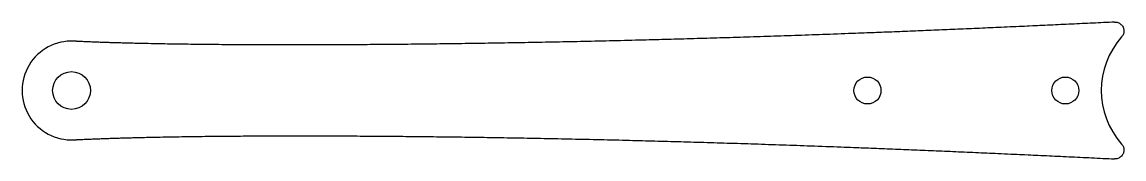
# Model space of a CAD drawing. Header units: millimetres. Extents: x -61 to 62, y -8 to 8.
import ezdxf

# ---------------------------------------------------------------- set-up
doc = ezdxf.new("R2010")
doc.units = ezdxf.units.MM
doc.layers.get('0').update_dxf_attribs({"linetype": 'CONTINUOUS'})

msp = doc.modelspace()

# ---------------------------------------------------------------- linework, layer by layer
for centre, radius in [((-55.3, 0), 2.1), ((33.2, 0), 1.5), ((55.2, 0), 1.5)]:
    msp.add_circle(centre, radius)
for centre, radius, start, end in [((-55.3, 0), 5.5, 87, 273), ((68.2, 0), 9, 138.5019, 221.4935)]:
    msp.add_arc(centre, radius, start, end)
for points, degree, knots in [([(60.66, 7.62), (54.51, 7.32), (41.27, 6.7), (22.38, 5.95), (-0.11, 5.32), (-23.87, 5.01), (-39.52, 5.05), (-48.47, 5.22), (-53.06, 5.39), (-55.01, 5.49)], 5, [-0.9628975, -0.9628975, -0.9628975, -0.9628975, -0.9628975, -0.9628975, -0.8, -0.6, -0.4, -0.2, 0, 0, 0, 0, 0, 0]), ([(60.66, 7.62), (60.79, 7.63), (60.92, 7.61), (61.17, 7.53), (61.28, 7.46), (61.47, 7.28), (61.55, 7.18), (61.67, 6.95), (61.7, 6.82), (61.72, 6.56), (61.7, 6.43), (61.61, 6.18), (61.55, 6.06), (61.46, 5.96)], 3, [0, 0, 0, 0, 0.0390644, 0.0390644, 0.0781289, 0.0781289, 0.1171933, 0.1171933, 0.1562578, 0.1562578, 0.1953222, 0.1953222, 0.2352351, 0.2352351, 0.2352351, 0.2352351]), ([(-55.01, -5.49), (-53.01, -5.39), (-48.36, -5.21), (-39.47, -5.03), (-24.14, -4.98), (-0.79, -5.27), (21.63, -5.9), (40.76, -6.67), (54.31, -7.31), (60.66, -7.62)], 5, [-1, -1, -1, -1, -1, -1, -0.8, -0.6, -0.4, -0.2, -0.0361443, -0.0361443, -0.0361443, -0.0361443, -0.0361443, -0.0361443]), ([(61.46, -5.96), (61.55, -6.06), (61.61, -6.17), (61.7, -6.42), (61.72, -6.55), (61.7, -6.81), (61.67, -6.94), (61.56, -7.17), (61.48, -7.28), (61.29, -7.45), (61.17, -7.52), (60.93, -7.61), (60.79, -7.63), (60.66, -7.62)], 3, [0, 0, 0, 0, 0.0390644, 0.0390644, 0.0781289, 0.0781289, 0.1171933, 0.1171933, 0.1562578, 0.1562578, 0.1953222, 0.1953222, 0.2352433, 0.2352433, 0.2352433, 0.2352433])]:
    msp.add_open_spline(points, degree=degree, knots=knots)

doc.saveas('drawing.dxf')
